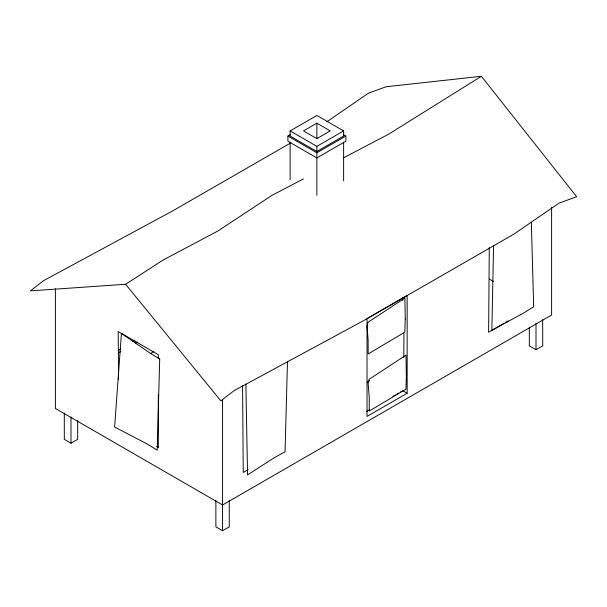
<?xml version="1.0" encoding="UTF-8"?>
<svg xmlns="http://www.w3.org/2000/svg" width="607" height="607" viewBox="0 0 607 607"><rect width="100%" height="100%" fill="white"/><g stroke="black" fill="none" stroke-linecap="round" stroke-linejoin="round"><path stroke-width="0.91" d="M489.28 247.664L488.62 332.234L504.182 323.25M493.574 245.463L491.86 330.36L523.454 313.083L533.682 306.808L531.345 222.23M287.483 361.499L285.062 451.798L274.842 457.329L247.557 474.932L245.873 384.056M403.807 357.493L403.959 333.615M326.703 121.878L368.548 93.121L386.143 86.748L481.397 76.285L576.65 196.736L559.055 203.11L514.106 233.991L363.244 320.837L233.915 390.749L220.857 400.863L125.603 284.273L30.35 290.874L43.408 280.76L172.737 210.857L290.806 142.888M125.603 284.273L163.071 260.069L217.875 231.001L271.716 195.53L303.432 178.89M118.418 350.429L120.755 348.919M481.397 76.285L388.571 134.223L343.501 157.873M367.023 382.152L369.42 380.726M290.123 130.907L316.877 115.467L343.623 130.907L343.623 136.051L316.877 151.492L290.123 136.051L290.123 130.907L316.877 146.348L343.623 130.907M343.433 134.663L345.853 136.051L345.853 141.203L316.877 157.934L287.9 141.203L287.9 136.051L290.313 134.663M316.877 123.183L303.5 130.907L316.877 138.624L330.246 130.907L316.877 123.183L316.877 138.252M287.9 136.051L316.877 152.782L345.853 136.051M118.388 352.955L120.839 351.536M135.581 343.031L137.22 342.082M150.574 353.509L153.859 351.612M64.304 413.139L64.304 439.347L70.996 443.209L77.681 439.347L77.681 420.628M248.172 469.598L243.248 472.443L242.572 385.893M505.813 322.302L508.271 320.883M366.658 411.485L369.117 410.066M392.866 396.356L395.316 394.937M396.955 393.996L398.594 393.048M400.233 392.107L402.684 390.688L407.145 393.26L407.145 295.457L367.023 318.622L367.023 416.425L407.145 393.26M215.872 500.646L215.872 526.853L222.564 530.715L229.249 526.853L229.249 500.646M529.319 327.173L529.319 345.884L536.004 349.746L542.696 345.884L542.696 319.684M132.47 341.612L134.83 340.337M489.325 279.045L493.423 281.413M156.674 446.342L158.313 447.291M118.57 379.443L118.198 331.521L158.313 354.685L158.313 358.464M551.611 207.495L551.611 315.003L222.564 504.978L55.389 408.458L55.389 288.689M536.004 323.546L536.004 349.746M402.684 297.582L402.684 300.404M343.623 142.144L343.623 180.818M316.877 146.348L316.877 151.492M316.877 152.782L316.877 195.317M290.123 142.144L290.123 179.877M222.564 399.353L222.564 530.715M158.313 394.375L158.313 447.336M70.996 417.001L70.996 443.209M159.709 358.987L157.19 450.144L146.962 443.869L114.609 427.032L121.43 333.387L149.489 352.713L159.709 358.987M405.233 318.956L404.839 332.143L368.138 353.972L368.138 340.368L367.023 326.126L368.138 322.173L404.915 298.045L405.233 318.956M406.349 376.014L405.954 389.201L369.253 411.03L369.253 397.433L368.138 383.184L369.253 379.231L406.03 355.103L406.349 376.014"/></g></svg>
